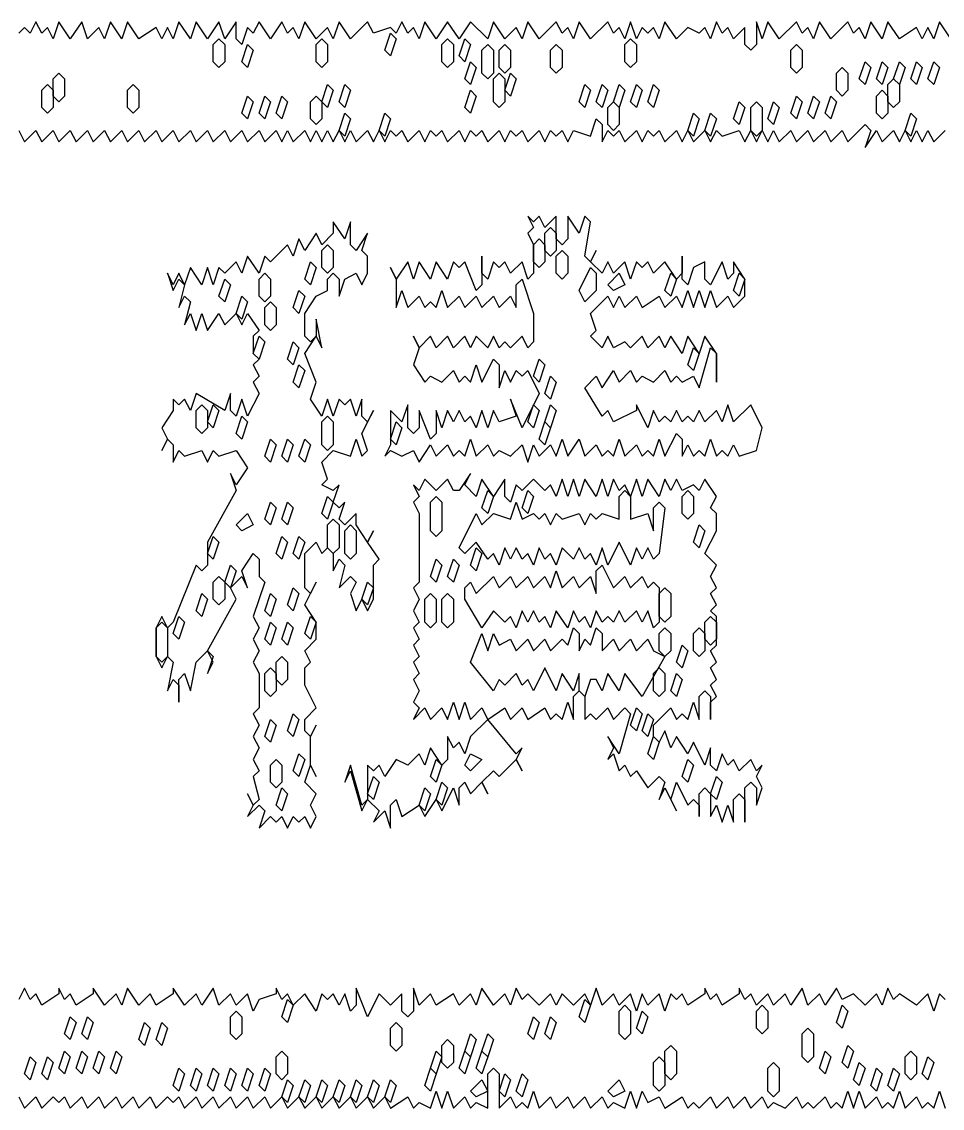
# Model space of a CAD drawing. Header units: millimetres. Extents: x 0 to 421, y 0 to 297.
# Drawn here: x 387.25 to 397.48, y 95.82 to 107.89 of the extents above; entities that cross this region are included whole.
import ezdxf

# ---------------------------------------------------------------- set-up
doc = ezdxf.new("R2010")
doc.units = ezdxf.units.MM
doc.layers.add('PDF_TRACE', color=7, linetype='Continuous')

msp = doc.modelspace()

# ---------------------------------------------------------------- linework, layer by layer
at = {"layer": 'PDF_TRACE'}
for points in [[(397.573, 107.696), (397.446, 107.887), (397.383, 107.696), (397.319, 107.823), (397.256, 107.696), (397.192, 107.823), (397.002, 107.696), (396.875, 107.887), (396.811, 107.696), (396.684, 107.887), (396.621, 107.696), (396.557, 107.823), (396.494, 107.76), (396.43, 107.887), (396.24, 107.696), (396.113, 107.887), (396.049, 107.696), (395.986, 107.823), (395.922, 107.76), (395.859, 107.887), (395.668, 107.696), (395.541, 107.887), (395.478, 107.696), (395.414, 107.887), (395.414, 107.633), (395.351, 107.569), (395.287, 107.633), (395.287, 107.823), (395.16, 107.696), (395.097, 107.823), (395.033, 107.76), (394.97, 107.887), (394.906, 107.696), (394.843, 107.823), (394.779, 107.76), (394.652, 107.823), (394.525, 107.696), (394.398, 107.887), (394.335, 107.696), (394.271, 107.823), (394.208, 107.76), (394.144, 107.823), (394.081, 107.696), (394.017, 107.887), (393.954, 107.696), (393.89, 107.823), (393.827, 107.76), (393.763, 107.887), (393.573, 107.696), (393.446, 107.887), (393.382, 107.696), (393.319, 107.823), (393.255, 107.76), (393.192, 107.887), (393.001, 107.696), (392.874, 107.887), (392.811, 107.696), (392.747, 107.823), (392.62, 107.696), (392.493, 107.887), (392.43, 107.696), (392.239, 107.887), (392.112, 107.696), (391.985, 107.887), (391.858, 107.696), (391.731, 107.887), (391.668, 107.696), (391.604, 107.823), (391.541, 107.76), (391.477, 107.887), (391.414, 107.76), (391.35, 107.823), (391.16, 107.76), (391.096, 107.887), (390.906, 107.696), (390.779, 107.887), (390.715, 107.696), (390.652, 107.823), (390.525, 107.696), (390.398, 107.887), (390.334, 107.696), (390.271, 107.823), (390.207, 107.76), (390.144, 107.887), (390.017, 107.696), (389.89, 107.887), (389.826, 107.76), (389.763, 107.823), (389.699, 107.633), (389.636, 107.696), (389.636, 107.887), (389.509, 107.696), (389.445, 107.887), (389.318, 107.696), (389.191, 107.887), (389.128, 107.696), (389.001, 107.887), (388.937, 107.696), (388.874, 107.823), (388.81, 107.696), (388.747, 107.823), (388.556, 107.696), (388.429, 107.887), (388.366, 107.696), (388.239, 107.887), (388.175, 107.696), (388.112, 107.823), (387.985, 107.696), (387.921, 107.887), (387.794, 107.696), (387.667, 107.887), (387.604, 107.696), (387.54, 107.823), (387.477, 107.76), (387.413, 107.887), (387.35, 107.76), (387.286, 107.823), (387.223, 107.76)], [(387.223, 106.68), (387.286, 106.553), (387.413, 106.68), (387.477, 106.553), (387.604, 106.68), (387.667, 106.553), (387.794, 106.68), (387.858, 106.553), (387.985, 106.68), (388.048, 106.553), (388.175, 106.68), (388.239, 106.553), (388.366, 106.68), (388.429, 106.553), (388.556, 106.68), (388.62, 106.553), (388.747, 106.68), (388.81, 106.553), (388.937, 106.68), (389.001, 106.553), (389.128, 106.68), (389.191, 106.553), (389.318, 106.68), (389.382, 106.553), (389.509, 106.68), (389.572, 106.553), (389.699, 106.68), (389.763, 106.553), (389.89, 106.68), (389.953, 106.553), (390.08, 106.68), (390.144, 106.553), (390.207, 106.68), (390.271, 106.553), (390.398, 106.68), (390.461, 106.553), (390.525, 106.68), (390.588, 106.553), (390.652, 106.68), (390.715, 106.553), (390.779, 106.68), (390.842, 106.553), (390.906, 106.68), (390.969, 106.553), (391.096, 106.68), (391.16, 106.553), (391.223, 106.68), (391.287, 106.553), (391.35, 106.68), (391.414, 106.617), (391.477, 106.68), (391.541, 106.553), (391.668, 106.68), (391.731, 106.553), (391.795, 106.68), (391.858, 106.617), (391.922, 106.68), (391.985, 106.553), (392.112, 106.68), (392.176, 106.553), (392.239, 106.68), (392.303, 106.617), (392.366, 106.68), (392.43, 106.553), (392.557, 106.68), (392.62, 106.553), (392.684, 106.68), (392.747, 106.617), (392.811, 106.68), (392.874, 106.553), (393.001, 106.68), (393.065, 106.553), (393.128, 106.68), (393.192, 106.617), (393.255, 106.68), (393.319, 106.553), (393.382, 106.68), (393.573, 106.617), (393.636, 106.807), (393.7, 106.744), (393.7, 106.553), (393.763, 106.68), (393.827, 106.617), (393.89, 106.68), (393.954, 106.553), (394.081, 106.68), (394.144, 106.553), (394.208, 106.68), (394.271, 106.617), (394.335, 106.68), (394.398, 106.553), (394.525, 106.68), (394.589, 106.553), (394.652, 106.68), (394.716, 106.553), (394.843, 106.68), (394.906, 106.553), (394.97, 106.68), (395.033, 106.617), (395.224, 106.68), (395.287, 106.553), (395.351, 106.68), (395.414, 106.553), (395.478, 106.68), (395.541, 106.553), (395.605, 106.68), (395.668, 106.553), (395.795, 106.68), (395.859, 106.553), (395.986, 106.68), (396.049, 106.553), (396.176, 106.68), (396.24, 106.553), (396.367, 106.68), (396.43, 106.553), (396.621, 106.744), (396.684, 106.68), (396.621, 106.49), (396.748, 106.68), (396.811, 106.553), (396.938, 106.68), (397.002, 106.553), (397.065, 106.68), (397.129, 106.553), (397.192, 106.68), (397.256, 106.553), (397.319, 106.68), (397.383, 106.553), (397.51, 106.68)], [(397.51, 97.028), (397.446, 97.092), (397.383, 96.901), (397.319, 97.092), (397.192, 96.965), (397.002, 97.092), (396.938, 97.028), (396.875, 97.155), (396.811, 96.965), (396.748, 97.092), (396.621, 96.965), (396.494, 97.092), (396.367, 97.028), (396.303, 97.155), (396.176, 96.965), (396.113, 97.092), (395.986, 96.965), (395.922, 97.155), (395.795, 96.965), (395.732, 97.092), (395.605, 96.965), (395.541, 97.092), (395.414, 96.965), (395.351, 97.092), (395.287, 97.028), (395.224, 97.155), (395.224, 97.092), (395.033, 96.965), (394.97, 97.092), (394.906, 97.028), (394.843, 97.155), (394.843, 97.092), (394.652, 96.965), (394.589, 97.092), (394.525, 97.028), (394.462, 97.092), (394.398, 96.901), (394.335, 97.092), (394.208, 96.965), (394.144, 97.092), (394.081, 96.901), (394.017, 97.092), (393.89, 96.965), (393.827, 97.092), (393.7, 96.965), (393.636, 97.155), (393.573, 96.965), (393.509, 97.092), (393.382, 96.965), (393.255, 97.092), (393.192, 96.965), (393.128, 97.092), (393.001, 96.965), (392.874, 97.092), (392.811, 97.028), (392.747, 97.155), (392.684, 96.965), (392.62, 97.092), (392.493, 96.965), (392.366, 97.155), (392.303, 96.965), (392.239, 97.092), (392.112, 96.965), (392.049, 97.092), (391.858, 96.965), (391.795, 97.092), (391.668, 96.965), (391.604, 97.155), (391.604, 96.901), (391.541, 96.838), (391.477, 96.901), (391.477, 97.092), (391.35, 96.965), (391.223, 97.092), (391.096, 96.838), (390.969, 97.155), (390.969, 96.965), (390.906, 96.901), (390.842, 97.092), (390.779, 96.965), (390.715, 97.092), (390.652, 97.028), (390.588, 97.092), (390.525, 96.901), (390.398, 97.092), (390.271, 96.965), (390.207, 97.092), (390.144, 97.028), (390.08, 97.155), (390.08, 97.092), (389.89, 97.028), (389.826, 96.901), (389.763, 97.092), (389.636, 96.965), (389.572, 97.092), (389.445, 96.965), (389.382, 97.155), (389.255, 96.965), (389.191, 97.092), (389.064, 96.965), (388.937, 97.155), (388.937, 97.092), (388.747, 96.965), (388.683, 97.092), (388.556, 96.965), (388.429, 97.155), (388.366, 96.965), (388.302, 97.092), (388.175, 96.965), (388.048, 97.155), (388.048, 97.092), (387.858, 96.965), (387.794, 97.092), (387.731, 97.028), (387.667, 97.155), (387.667, 97.092), (387.477, 96.965), (387.413, 97.092), (387.35, 97.028), (387.286, 97.155), (387.223, 97.028)], [(387.223, 95.949), (387.286, 95.822), (387.413, 95.949), (387.477, 95.822), (387.604, 95.949), (387.667, 95.885), (387.731, 95.949), (387.794, 95.822), (387.921, 95.949), (387.985, 95.822), (388.112, 95.949), (388.175, 95.822), (388.302, 95.949), (388.366, 95.822), (388.493, 95.949), (388.556, 95.822), (388.683, 95.949), (388.747, 95.822), (388.874, 95.949), (388.937, 95.885), (389.001, 95.949), (389.064, 95.822), (389.191, 95.949), (389.255, 95.822), (389.382, 95.949), (389.445, 95.822), (389.572, 95.949), (389.636, 95.822), (389.763, 95.949), (389.826, 95.822), (389.953, 95.949), (390.017, 95.822), (390.144, 95.949), (390.207, 95.822), (390.334, 95.949), (390.398, 95.822), (390.525, 95.949), (390.588, 95.822), (390.715, 95.949), (390.779, 95.822), (390.906, 95.949), (390.969, 95.822), (391.096, 95.949), (391.16, 95.822), (391.287, 95.949), (391.35, 95.822), (391.541, 95.949), (391.604, 95.822), (391.668, 95.885), (391.795, 95.822), (391.858, 96.012), (391.922, 95.822), (391.985, 96.012), (392.049, 95.822), (392.176, 95.949), (392.239, 95.822), (392.303, 95.885), (392.43, 95.822), (392.43, 96.203), (392.493, 96.266), (392.557, 96.203), (392.557, 95.822), (392.684, 95.949), (392.747, 95.822), (392.811, 95.885), (392.874, 95.822), (392.938, 96.012), (393.001, 95.822), (393.128, 95.949), (393.192, 95.822), (393.319, 95.949), (393.382, 95.822), (393.509, 95.949), (393.573, 95.822), (393.7, 95.949), (393.763, 95.822), (393.827, 95.885), (393.954, 95.822), (394.017, 96.012), (394.081, 95.822), (394.144, 96.012), (394.208, 95.885), (394.335, 95.949), (394.398, 95.822), (394.589, 95.949), (394.652, 95.822), (394.716, 95.885), (394.779, 95.822), (394.906, 95.949), (394.97, 95.822), (395.097, 95.949), (395.16, 95.822), (395.287, 95.949), (395.351, 95.822), (395.478, 95.949), (395.541, 95.822), (395.605, 95.885), (395.732, 95.822), (395.859, 95.949), (395.922, 95.822), (395.986, 95.885), (396.049, 95.822), (396.176, 95.949), (396.24, 95.822), (396.303, 95.885), (396.367, 95.822), (396.43, 96.012), (396.494, 95.822), (396.557, 96.012), (396.621, 95.822), (396.748, 95.949), (396.811, 95.822), (396.875, 95.885), (396.938, 95.822), (397.002, 96.012), (397.065, 95.822), (397.192, 95.949), (397.256, 95.822), (397.319, 95.885), (397.383, 95.822), (397.446, 96.012), (397.51, 95.822)]]:
    msp.add_lwpolyline(points, dxfattribs=at)
for points in [[(391.35, 107.76), (391.414, 107.696), (391.35, 107.506), (391.287, 107.569)], [(389.445, 107.696), (389.509, 107.633), (389.509, 107.442), (389.445, 107.379), (389.382, 107.442), (389.382, 107.633)], [(389.763, 107.633), (389.826, 107.569), (389.763, 107.379), (389.699, 107.442)], [(390.588, 107.696), (390.652, 107.633), (390.652, 107.442), (390.588, 107.379), (390.525, 107.442), (390.525, 107.633)], [(391.985, 107.696), (392.049, 107.633), (392.049, 107.442), (391.985, 107.379), (391.922, 107.442), (391.922, 107.633)], [(392.176, 107.696), (392.239, 107.633), (392.176, 107.442), (392.112, 107.506)], [(392.43, 107.633), (392.493, 107.569), (392.493, 107.315), (392.43, 107.252), (392.366, 107.315), (392.366, 107.569)], [(392.62, 107.633), (392.684, 107.569), (392.684, 107.379), (392.62, 107.315), (392.557, 107.379), (392.557, 107.569)], [(393.192, 107.633), (393.255, 107.569), (393.255, 107.379), (393.192, 107.315), (393.128, 107.379), (393.128, 107.569)], [(394.017, 107.696), (394.081, 107.633), (394.081, 107.442), (394.017, 107.379), (393.954, 107.442), (393.954, 107.633)], [(395.859, 107.633), (395.922, 107.569), (395.922, 107.379), (395.859, 107.315), (395.795, 107.379), (395.795, 107.569)], [(392.239, 107.442), (392.303, 107.379), (392.239, 107.188), (392.176, 107.252)], [(396.621, 107.442), (396.684, 107.379), (396.621, 107.188), (396.557, 107.252)], [(396.811, 107.442), (396.875, 107.379), (396.811, 107.188), (396.748, 107.252)], [(397.002, 107.442), (397.065, 107.379), (397.002, 107.188), (396.938, 107.252)], [(397.192, 107.442), (397.256, 107.379), (397.192, 107.188), (397.129, 107.252)], [(397.383, 107.442), (397.446, 107.379), (397.383, 107.188), (397.319, 107.252)], [(387.667, 107.315), (387.731, 107.252), (387.731, 107.061), (387.667, 106.998), (387.604, 107.061), (387.604, 107.252)], [(392.557, 107.315), (392.62, 107.252), (392.62, 106.998), (392.557, 106.934), (392.493, 106.998), (392.493, 107.252)], [(392.684, 107.315), (392.747, 107.252), (392.684, 107.061), (392.62, 107.125)], [(396.367, 107.379), (396.43, 107.315), (396.43, 107.125), (396.367, 107.061), (396.303, 107.125), (396.303, 107.315)], [(387.54, 107.188), (387.604, 107.125), (387.604, 106.934), (387.54, 106.871), (387.477, 106.934), (387.477, 107.125)], [(388.493, 107.188), (388.556, 107.125), (388.556, 106.934), (388.493, 106.871), (388.429, 106.934), (388.429, 107.125)], [(390.652, 107.188), (390.715, 107.125), (390.652, 106.934), (390.588, 106.998)], [(390.842, 107.188), (390.906, 107.125), (390.842, 106.934), (390.779, 106.998)], [(393.509, 107.188), (393.573, 107.125), (393.509, 106.934), (393.446, 106.998)], [(393.7, 107.188), (393.763, 107.125), (393.7, 106.934), (393.636, 106.998)], [(393.89, 107.188), (393.954, 107.125), (393.89, 106.934), (393.827, 106.998)], [(394.081, 107.188), (394.144, 107.125), (394.081, 106.934), (394.017, 106.998)], [(394.271, 107.188), (394.335, 107.125), (394.271, 106.934), (394.208, 106.998)], [(396.938, 107.252), (397.002, 107.188), (397.002, 106.998), (396.938, 106.934), (396.875, 106.998), (396.875, 107.188)], [(389.763, 107.061), (389.826, 106.998), (389.763, 106.807), (389.699, 106.871)], [(389.953, 107.061), (390.017, 106.998), (389.953, 106.807), (389.89, 106.871)], [(390.144, 107.061), (390.207, 106.998), (390.144, 106.807), (390.08, 106.871)], [(390.525, 107.061), (390.588, 106.998), (390.588, 106.807), (390.525, 106.744), (390.461, 106.807), (390.461, 106.998)], [(392.239, 107.125), (392.303, 107.061), (392.239, 106.871), (392.176, 106.934)], [(395.859, 107.061), (395.922, 106.998), (395.859, 106.807), (395.795, 106.871)], [(396.049, 107.061), (396.113, 106.998), (396.049, 106.807), (395.986, 106.871)], [(396.24, 107.061), (396.303, 106.998), (396.24, 106.807), (396.176, 106.871)], [(396.811, 107.125), (396.875, 107.061), (396.875, 106.871), (396.811, 106.807), (396.748, 106.871), (396.748, 107.061)], [(393.827, 106.998), (393.89, 106.934), (393.89, 106.744), (393.827, 106.68), (393.763, 106.744), (393.763, 106.934)], [(395.224, 106.998), (395.287, 106.934), (395.224, 106.744), (395.16, 106.807)], [(395.414, 106.998), (395.478, 106.934), (395.478, 106.68), (395.414, 106.617), (395.351, 106.68), (395.351, 106.934)], [(395.605, 106.998), (395.668, 106.934), (395.605, 106.744), (395.541, 106.807)], [(390.842, 106.871), (390.906, 106.807), (390.842, 106.617), (390.779, 106.68)], [(391.287, 106.871), (391.35, 106.807), (391.287, 106.617), (391.223, 106.68)], [(394.716, 106.871), (394.779, 106.807), (394.716, 106.617), (394.652, 106.68)], [(394.906, 106.871), (394.97, 106.807), (394.906, 106.617), (394.843, 106.68)], [(397.129, 106.871), (397.192, 106.807), (397.129, 106.617), (397.065, 106.68)], [(391.35, 105.156), (391.414, 105.029), (391.414, 104.712), (391.477, 104.902), (391.541, 104.712), (391.668, 104.839), (391.731, 104.712), (391.795, 104.775), (391.858, 104.712), (391.922, 104.902), (391.985, 104.712), (392.112, 104.839), (392.176, 104.712), (392.303, 104.839), (392.366, 104.712), (392.493, 104.839), (392.557, 104.712), (392.684, 104.839), (392.747, 104.712), (392.747, 104.966), (392.811, 105.029), (392.938, 104.648), (392.938, 104.331), (392.874, 104.267), (392.811, 104.394), (392.684, 104.267), (392.62, 104.331), (392.557, 104.267), (392.493, 104.394), (392.43, 104.267), (392.303, 104.394), (392.239, 104.267), (392.176, 104.394), (392.049, 104.267), (391.985, 104.394), (391.858, 104.267), (391.795, 104.394), (391.668, 104.267), (391.604, 104.394), (391.668, 104.267), (391.604, 104.077), (391.731, 103.886), (391.795, 103.95), (391.922, 103.886), (392.049, 104.013), (392.112, 103.886), (392.176, 103.95), (392.239, 103.886), (392.303, 104.077), (392.366, 103.886), (392.493, 104.14), (392.557, 104.077), (392.557, 103.823), (392.62, 104.013), (392.684, 103.886), (392.747, 104.013), (392.811, 103.95), (392.874, 104.013), (393.001, 103.759), (392.811, 103.378), (392.684, 103.696), (392.747, 103.505), (392.557, 103.442), (392.493, 103.569), (392.43, 103.378), (392.366, 103.569), (392.303, 103.378), (392.239, 103.505), (392.176, 103.442), (392.112, 103.569), (392.049, 103.442), (391.985, 103.569), (391.922, 103.378), (391.858, 103.569), (391.858, 103.315), (391.795, 103.251), (391.668, 103.569), (391.668, 103.378), (391.604, 103.315), (391.541, 103.378), (391.541, 103.632), (391.477, 103.442), (391.35, 103.569), (391.35, 103.188), (391.287, 103.061), (391.35, 103.124), (391.477, 103.061), (391.604, 103.124), (391.668, 102.997), (391.795, 103.188), (391.858, 103.061), (391.985, 103.188), (392.049, 103.061), (392.112, 103.124), (392.176, 103.061), (392.239, 103.251), (392.303, 103.061), (392.43, 103.188), (392.493, 103.061), (392.557, 103.124), (392.684, 103.061), (392.811, 103.188), (392.874, 102.997), (392.938, 103.188), (393.001, 103.061), (393.128, 103.188), (393.192, 103.061), (393.255, 103.251), (393.319, 103.061), (393.446, 103.251), (393.509, 103.061), (393.636, 103.188), (393.7, 103.061), (393.763, 103.124), (393.827, 103.061), (393.89, 103.251), (393.954, 103.061), (394.081, 103.188), (394.144, 103.061), (394.208, 103.124), (394.271, 103.061), (394.335, 103.251), (394.398, 103.061), (394.525, 103.315), (394.589, 103.251), (394.589, 103.061), (394.652, 103.188), (394.716, 103.061), (394.779, 103.124), (394.843, 103.061), (394.906, 103.251), (394.97, 103.061), (395.033, 103.124), (395.097, 103.061), (395.16, 103.188), (395.224, 103.061), (395.414, 103.124), (395.478, 103.378), (395.351, 103.632), (395.16, 103.442), (395.097, 103.632), (395.033, 103.442), (394.97, 103.569), (394.843, 103.442), (394.779, 103.569), (394.716, 103.442), (394.652, 103.505), (394.589, 103.442), (394.525, 103.569), (394.462, 103.442), (394.398, 103.505), (394.335, 103.442), (394.271, 103.569), (394.208, 103.378), (394.081, 103.632), (394.081, 103.569), (393.827, 103.442), (393.763, 103.569), (393.7, 103.505), (393.509, 103.823), (393.636, 103.95), (393.7, 103.823), (393.827, 104.013), (393.89, 103.886), (394.017, 104.013), (394.081, 103.886), (394.144, 103.95), (394.271, 103.886), (394.398, 104.013), (394.462, 103.886), (394.525, 103.95), (394.589, 103.886), (394.716, 103.95), (394.779, 103.823), (394.906, 104.267), (394.97, 104.204), (394.97, 103.886), (394.97, 104.204), (394.843, 104.394), (394.779, 104.204), (394.652, 104.394), (394.589, 104.204), (394.462, 104.394), (394.398, 104.267), (394.335, 104.394), (394.208, 104.267), (394.144, 104.394), (394.017, 104.267), (393.954, 104.331), (393.827, 104.267), (393.763, 104.394), (393.7, 104.267), (393.573, 104.394), (393.636, 104.458), (393.573, 104.648), (393.763, 104.839), (393.827, 104.712), (393.89, 104.839), (393.954, 104.712), (394.081, 104.839), (394.144, 104.712), (394.335, 104.839), (394.398, 104.712), (394.525, 104.839), (394.589, 104.712), (394.652, 104.902), (394.716, 104.712), (394.779, 104.902), (394.843, 104.712), (394.906, 104.902), (394.97, 104.712), (395.097, 104.839), (395.16, 104.712), (395.287, 104.839), (395.287, 105.029), (395.16, 105.22), (395.16, 105.093), (395.097, 105.029), (395.033, 105.22), (394.906, 104.966), (394.843, 105.029), (394.843, 105.22), (394.716, 105.156), (394.652, 104.966), (394.589, 105.029), (394.589, 105.283), (394.589, 105.093), (394.525, 105.029), (394.398, 105.22), (394.271, 105.093), (394.208, 105.22), (394.144, 105.156), (394.081, 105.22), (394.017, 105.029), (393.954, 105.22), (393.827, 105.093), (393.763, 105.22), (393.7, 105.093), (393.573, 105.22), (393.636, 105.347), (393.573, 105.22), (393.509, 105.283), (393.573, 105.664), (393.509, 105.728), (393.446, 105.537), (393.319, 105.728), (393.319, 105.474), (393.255, 105.41), (393.192, 105.474), (393.192, 105.728), (393.065, 105.601), (393.001, 105.728), (392.938, 105.664), (392.874, 105.728), (392.938, 105.601), (392.874, 105.537), (392.938, 105.41), (392.938, 105.093), (392.874, 105.029), (392.811, 105.22), (392.684, 105.093), (392.62, 105.22), (392.557, 105.156), (392.493, 105.22), (392.43, 105.029), (392.366, 105.093), (392.366, 105.283), (392.366, 104.966), (392.303, 104.902), (392.176, 105.22), (392.112, 105.156), (392.049, 105.22), (391.985, 105.029), (391.858, 105.22), (391.795, 105.029), (391.668, 105.22), (391.604, 105.029), (391.541, 105.22), (391.414, 105.029)], [(390.906, 105.664), (390.842, 105.474), (390.715, 105.664), (390.715, 105.537), (390.588, 105.41), (390.525, 105.537), (390.398, 105.347), (390.334, 105.474), (390.271, 105.283), (390.207, 105.41), (390.017, 105.22), (389.953, 105.283), (389.89, 105.093), (389.763, 105.283), (389.699, 105.093), (389.636, 105.22), (389.509, 105.093), (389.445, 105.156), (389.382, 104.966), (389.318, 105.156), (389.255, 104.966), (389.128, 105.156), (389.064, 104.966), (389.001, 105.093), (388.937, 104.966), (388.874, 105.093), (388.937, 104.902), (389.001, 105.029), (389.064, 104.966), (389.001, 104.712), (389.064, 104.839), (389.128, 104.775), (389.064, 104.521), (389.128, 104.648), (389.191, 104.458), (389.255, 104.648), (389.318, 104.458), (389.445, 104.648), (389.509, 104.521), (389.636, 104.648), (389.699, 104.521), (389.763, 104.648), (389.89, 104.458), (389.826, 104.394), (389.826, 104.204), (389.89, 104.14), (389.826, 104.077), (389.89, 103.95), (389.826, 103.886), (389.89, 103.759), (389.763, 103.505), (389.699, 103.696), (389.636, 103.505), (389.572, 103.569), (389.572, 103.759), (389.509, 103.569), (389.191, 103.759), (389.128, 103.569), (389.064, 103.696), (389.001, 103.632), (388.937, 103.696), (388.937, 103.569), (388.81, 103.378), (388.874, 103.251), (388.81, 103.124), (388.874, 103.251), (388.937, 103.188), (388.937, 102.997), (389.001, 103.124), (389.064, 103.061), (389.255, 103.124), (389.318, 102.997), (389.382, 103.124), (389.445, 103.061), (389.636, 103.124), (389.763, 102.934), (389.636, 102.743), (389.572, 102.87), (389.636, 102.68), (389.318, 102.108), (389.318, 101.854), (389.255, 101.791), (389.191, 101.854), (388.937, 101.219), (388.874, 101.156), (388.81, 101.283), (388.747, 101.156), (388.747, 100.838), (388.81, 100.711), (388.874, 100.838), (388.937, 100.775), (388.874, 100.457), (388.937, 100.584), (389.001, 100.521), (389.001, 100.33), (389.001, 100.584), (389.064, 100.648), (389.128, 100.457), (389.191, 100.775), (389.318, 100.902), (389.382, 100.838), (389.318, 100.648), (389.382, 100.775), (389.318, 100.902), (389.636, 101.473), (389.572, 101.6), (389.699, 101.727), (389.763, 101.6), (389.699, 101.791), (389.826, 101.981), (389.89, 101.918), (389.89, 101.727), (389.953, 101.664), (389.826, 101.283), (389.89, 101.156), (389.826, 101.029), (389.89, 100.902), (389.826, 100.775), (389.89, 100.648), (389.89, 100.267), (389.826, 100.203), (389.89, 100.076), (389.826, 99.949), (389.89, 99.822), (389.826, 99.695), (389.89, 99.568), (389.826, 99.505), (389.89, 99.251), (389.826, 99.187), (389.763, 99.314), (389.826, 99.187), (389.763, 99.06), (389.89, 99.187), (389.953, 99.124), (389.89, 98.933), (390.017, 99.06), (390.08, 98.997), (390.144, 99.06), (390.207, 98.933), (390.271, 99.06), (390.334, 98.997), (390.398, 99.06), (390.461, 98.933), (390.525, 99.06), (390.461, 99.187), (390.525, 99.314), (390.398, 99.441), (390.461, 99.632), (390.525, 99.505), (390.461, 99.632), (390.461, 99.949), (390.525, 100.076), (390.461, 99.949), (390.398, 100.013), (390.398, 100.14), (390.525, 100.267), (390.398, 100.521), (390.398, 100.711), (390.461, 100.775), (390.398, 100.902), (390.525, 101.029), (390.525, 101.219), (390.398, 101.41), (390.525, 101.664), (390.461, 101.537), (390.398, 101.6), (390.398, 101.981), (390.525, 102.108), (390.588, 101.981), (390.652, 102.045), (390.715, 101.981), (390.715, 101.791), (390.779, 101.918), (390.842, 101.854), (390.779, 101.6), (390.906, 101.727), (390.969, 101.664), (390.906, 101.537), (390.969, 101.346), (391.033, 101.473), (391.096, 101.346), (391.16, 101.473), (391.16, 101.854), (391.223, 101.918), (391.096, 102.108), (391.16, 102.235), (391.096, 102.108), (390.969, 102.299), (390.969, 102.426), (390.842, 102.299), (390.779, 102.362), (390.842, 102.553), (390.779, 102.489), (390.715, 102.553), (390.779, 102.743), (390.715, 102.68), (390.588, 102.743), (390.652, 102.807), (390.588, 102.997), (390.715, 103.124), (390.906, 103.061), (390.969, 103.251), (391.033, 103.061), (391.096, 103.124), (391.033, 103.315), (391.16, 103.569), (391.096, 103.442), (391.033, 103.505), (391.033, 103.696), (390.969, 103.505), (390.906, 103.696), (390.842, 103.632), (390.779, 103.696), (390.715, 103.505), (390.652, 103.696), (390.588, 103.505), (390.461, 103.696), (390.525, 103.886), (390.398, 104.204), (390.525, 104.394), (390.588, 104.267), (390.525, 104.585), (390.525, 104.394), (390.461, 104.331), (390.398, 104.394), (390.398, 104.648), (390.525, 104.839), (390.652, 104.902), (390.652, 105.029), (390.715, 105.093), (390.779, 105.029), (390.779, 104.839), (390.842, 105.029), (390.969, 105.093), (391.033, 104.966), (391.096, 105.093), (391.096, 105.283), (391.033, 105.347), (391.096, 105.537), (390.969, 105.347), (390.906, 105.41)], [(393.128, 105.601), (393.192, 105.537), (393.192, 105.347), (393.128, 105.283), (393.065, 105.347), (393.065, 105.537)], [(393.001, 105.474), (393.065, 105.41), (393.065, 105.22), (393.001, 105.156), (392.938, 105.22), (392.938, 105.41)], [(390.652, 105.41), (390.715, 105.347), (390.715, 105.156), (390.652, 105.093), (390.588, 105.156), (390.588, 105.347)], [(393.255, 105.347), (393.319, 105.283), (393.319, 105.093), (393.255, 105.029), (393.192, 105.093), (393.192, 105.283)], [(390.461, 105.22), (390.525, 105.156), (390.461, 104.966), (390.398, 105.029)], [(389.953, 105.093), (390.017, 105.029), (390.017, 104.839), (389.953, 104.775), (389.89, 104.839), (389.89, 105.029)], [(393.573, 105.156), (393.636, 105.093), (393.636, 104.902), (393.509, 104.775), (393.446, 104.902)], [(393.89, 105.093), (393.954, 104.966), (393.827, 104.902), (393.763, 104.966)], [(394.462, 105.093), (394.525, 105.029), (394.462, 104.839), (394.398, 104.902)], [(395.224, 105.093), (395.287, 105.029), (395.224, 104.839), (395.16, 104.902)], [(389.509, 105.029), (389.572, 104.966), (389.509, 104.775), (389.445, 104.839)], [(390.334, 104.902), (390.398, 104.839), (390.334, 104.648), (390.271, 104.712)], [(389.699, 104.839), (389.763, 104.775), (389.699, 104.585), (389.636, 104.648)], [(390.017, 104.775), (390.08, 104.712), (390.08, 104.521), (390.017, 104.458), (389.953, 104.521), (389.953, 104.712)], [(389.89, 104.394), (389.953, 104.331), (389.89, 104.14), (389.826, 104.204)], [(390.271, 104.331), (390.334, 104.267), (390.271, 104.077), (390.207, 104.14)], [(394.716, 104.267), (394.779, 104.204), (394.716, 104.013), (394.652, 104.077)], [(393.001, 104.14), (393.065, 104.077), (393.001, 103.886), (392.938, 103.95)], [(390.334, 104.077), (390.398, 104.013), (390.334, 103.823), (390.271, 103.886)], [(393.128, 103.95), (393.192, 103.886), (393.128, 103.696), (393.065, 103.759)], [(389.255, 103.632), (389.318, 103.569), (389.318, 103.378), (389.255, 103.315), (389.191, 103.378), (389.191, 103.569)], [(389.382, 103.632), (389.445, 103.569), (389.382, 103.378), (389.318, 103.442)], [(392.938, 103.632), (393.001, 103.569), (392.938, 103.378), (392.874, 103.442)], [(393.128, 103.632), (393.192, 103.569), (393.128, 103.378), (393.065, 103.442)], [(389.699, 103.505), (389.763, 103.442), (389.699, 103.251), (389.636, 103.315)], [(390.652, 103.505), (390.715, 103.442), (390.715, 103.188), (390.652, 103.124), (390.588, 103.188), (390.588, 103.442)], [(391.414, 103.442), (391.477, 103.378), (391.414, 103.188), (391.35, 103.251)], [(393.065, 103.442), (393.128, 103.378), (393.065, 103.188), (393.001, 103.251)], [(390.017, 103.251), (390.08, 103.188), (390.017, 102.997), (389.953, 103.061)], [(390.207, 103.251), (390.271, 103.188), (390.207, 102.997), (390.144, 103.061)], [(390.398, 103.251), (390.461, 103.188), (390.398, 102.997), (390.334, 103.061)], [(391.604, 102.743), (391.668, 102.616), (391.604, 102.553), (391.668, 102.426), (391.668, 101.664), (391.604, 101.6), (391.668, 101.473), (391.604, 101.346), (391.668, 101.219), (391.604, 101.156), (391.668, 101.029), (391.604, 100.965), (391.668, 100.838), (391.604, 100.775), (391.668, 100.648), (391.604, 100.584), (391.668, 100.457), (391.604, 100.33), (391.668, 100.267), (391.604, 100.14), (391.731, 100.267), (391.795, 100.14), (391.922, 100.267), (391.985, 100.14), (392.049, 100.33), (392.112, 100.14), (392.176, 100.33), (392.239, 100.14), (392.366, 100.267), (392.43, 100.14), (392.239, 99.949), (392.176, 99.759), (392.112, 99.886), (392.049, 99.822), (391.985, 99.949), (391.985, 99.695), (391.922, 99.632), (391.795, 99.822), (391.731, 99.632), (391.668, 99.759), (391.541, 99.632), (391.414, 99.695), (391.287, 99.505), (391.223, 99.632), (391.16, 99.568), (391.096, 99.632), (391.096, 99.251), (391.033, 99.187), (390.906, 99.632), (390.842, 99.441), (390.906, 99.568), (391.033, 99.124), (391.096, 99.251), (391.223, 99.124), (391.16, 98.997), (391.287, 99.124), (391.35, 98.933), (391.35, 99.187), (391.414, 99.251), (391.477, 99.06), (391.668, 99.187), (391.731, 99.06), (391.858, 99.251), (391.922, 99.124), (392.049, 99.378), (392.112, 99.187), (392.112, 99.378), (392.176, 99.441), (392.239, 99.314), (392.366, 99.441), (392.43, 99.314), (392.366, 99.441), (392.493, 99.568), (392.557, 99.505), (392.747, 99.695), (392.811, 99.568), (392.747, 99.695), (392.811, 99.822), (392.747, 99.759), (392.43, 100.14), (392.62, 100.267), (392.684, 100.14), (392.811, 100.267), (392.874, 100.14), (393.065, 100.267), (393.128, 100.14), (393.192, 100.203), (393.255, 100.14), (393.319, 100.33), (393.382, 100.14), (393.382, 100.394), (393.446, 100.457), (393.509, 100.394), (393.509, 100.14), (393.573, 100.203), (393.636, 100.14), (393.763, 100.267), (393.827, 100.14), (393.954, 100.267), (394.017, 100.203), (393.89, 99.759), (393.763, 99.949), (393.827, 99.822), (393.763, 99.695), (393.827, 99.759), (393.89, 99.568), (393.954, 99.632), (394.017, 99.505), (394.081, 99.568), (394.208, 99.378), (394.335, 99.505), (394.398, 99.441), (394.335, 99.251), (394.398, 99.378), (394.525, 99.124), (394.462, 99.251), (394.525, 99.441), (394.652, 99.187), (394.716, 99.251), (394.779, 99.187), (394.779, 99.06), (394.779, 99.314), (394.843, 99.378), (394.906, 99.314), (394.906, 99.06), (394.97, 99.187), (395.033, 98.997), (395.097, 99.187), (395.16, 98.997), (395.16, 99.251), (395.224, 99.314), (395.287, 99.251), (395.287, 98.997), (395.287, 99.378), (395.351, 99.441), (395.414, 99.378), (395.414, 99.187), (395.478, 99.378), (395.414, 99.505), (395.478, 99.632), (395.414, 99.568), (395.351, 99.695), (395.224, 99.568), (395.16, 99.695), (395.097, 99.632), (395.033, 99.759), (394.97, 99.568), (394.906, 99.632), (394.906, 99.822), (394.843, 99.632), (394.716, 99.886), (394.652, 99.759), (394.525, 99.949), (394.462, 99.822), (394.398, 100.013), (394.335, 99.886), (394.271, 99.949), (394.271, 100.076), (394.462, 100.267), (394.525, 100.14), (394.589, 100.203), (394.652, 100.14), (394.716, 100.33), (394.779, 100.14), (394.779, 100.394), (394.843, 100.457), (394.906, 100.394), (394.906, 100.14), (394.906, 100.33), (394.97, 100.394), (394.906, 100.521), (394.97, 100.584), (394.906, 100.711), (394.97, 100.775), (394.906, 100.902), (394.97, 100.965), (394.97, 101.283), (394.906, 101.346), (394.97, 101.41), (394.906, 101.537), (394.97, 101.6), (394.906, 101.727), (394.97, 101.854), (394.843, 101.981), (394.97, 102.235), (394.97, 102.426), (394.906, 102.489), (394.97, 102.616), (394.843, 102.807), (394.779, 102.68), (394.716, 102.743), (394.589, 102.68), (394.525, 102.807), (394.462, 102.68), (394.398, 102.807), (394.335, 102.616), (394.208, 102.807), (394.144, 102.616), (394.081, 102.807), (394.017, 102.616), (393.954, 102.743), (393.89, 102.68), (393.827, 102.807), (393.763, 102.616), (393.7, 102.807), (393.636, 102.616), (393.509, 102.807), (393.446, 102.616), (393.382, 102.807), (393.319, 102.616), (393.255, 102.807), (393.192, 102.616), (393.128, 102.743), (393.065, 102.68), (392.938, 102.807), (392.811, 102.68), (392.747, 102.743), (392.684, 102.553), (392.62, 102.616), (392.62, 102.807), (392.493, 102.616), (392.366, 102.807), (392.303, 102.616), (392.176, 102.743), (392.239, 102.87), (392.112, 102.68), (392.049, 102.68), (391.985, 102.807), (391.858, 102.68), (391.731, 102.807), (391.668, 102.68)], [(394.398, 102.489), (394.335, 101.981), (394.271, 101.918), (394.208, 102.045), (394.144, 101.918), (394.081, 102.045), (394.017, 101.854), (393.89, 102.108), (393.763, 101.854), (393.7, 102.045), (393.636, 101.854), (393.573, 101.981), (393.509, 101.918), (393.446, 102.045), (393.382, 101.918), (393.255, 102.045), (393.192, 101.854), (393.128, 101.981), (393.065, 101.918), (393.001, 102.045), (392.938, 101.854), (392.874, 101.981), (392.811, 101.918), (392.747, 102.045), (392.684, 101.918), (392.62, 102.045), (392.557, 101.854), (392.493, 101.981), (392.43, 101.918), (392.303, 102.108), (392.176, 101.981), (392.112, 102.045), (392.303, 102.426), (392.366, 102.299), (392.493, 102.426), (392.684, 102.362), (392.747, 102.553), (392.811, 102.362), (392.938, 102.426), (393.001, 102.362), (393.065, 102.426), (393.128, 102.299), (393.192, 102.426), (393.255, 102.362), (393.446, 102.426), (393.509, 102.299), (393.573, 102.426), (393.636, 102.362), (393.7, 102.426), (393.89, 102.362), (393.89, 102.616), (393.954, 102.68), (394.017, 102.616), (394.017, 102.362), (394.208, 102.426), (394.271, 102.235), (394.271, 102.489), (394.335, 102.553)], [(392.43, 102.68), (392.493, 102.616), (392.43, 102.426), (392.366, 102.489)], [(392.874, 102.68), (392.938, 102.616), (392.874, 102.426), (392.811, 102.489)], [(394.652, 102.68), (394.716, 102.616), (394.716, 102.426), (394.652, 102.362), (394.589, 102.426), (394.589, 102.616)], [(390.652, 102.616), (390.715, 102.553), (390.652, 102.362), (390.588, 102.426)], [(391.858, 102.616), (391.922, 102.553), (391.922, 102.235), (391.858, 102.172), (391.795, 102.235), (391.795, 102.553)], [(390.017, 102.553), (390.08, 102.489), (390.017, 102.299), (389.953, 102.362)], [(390.207, 102.553), (390.271, 102.489), (390.207, 102.299), (390.144, 102.362)], [(389.763, 102.426), (389.826, 102.299), (389.699, 102.235), (389.636, 102.299)], [(390.715, 102.362), (390.779, 102.299), (390.779, 102.045), (390.715, 101.981), (390.652, 102.045), (390.652, 102.299)], [(390.906, 102.299), (390.969, 102.235), (390.969, 101.981), (390.906, 101.918), (390.842, 101.981), (390.842, 102.235)], [(394.779, 102.299), (394.843, 102.235), (394.779, 102.045), (394.716, 102.108)], [(389.382, 102.172), (389.445, 102.108), (389.382, 101.918), (389.318, 101.981)], [(390.144, 102.172), (390.207, 102.108), (390.144, 101.918), (390.08, 101.981)], [(390.334, 102.172), (390.398, 102.108), (390.334, 101.918), (390.271, 101.981)], [(392.303, 102.045), (392.366, 101.981), (392.303, 101.791), (392.239, 101.854)], [(389.572, 101.854), (389.636, 101.791), (389.572, 101.6), (389.509, 101.664)], [(391.858, 101.918), (391.922, 101.854), (391.858, 101.664), (391.795, 101.727)], [(392.049, 101.918), (392.112, 101.854), (392.049, 101.664), (391.985, 101.727)], [(394.335, 101.219), (394.271, 101.156), (394.208, 101.346), (394.144, 101.219), (394.081, 101.346), (393.954, 101.219), (393.89, 101.346), (393.827, 101.219), (393.763, 101.283), (393.7, 101.219), (393.636, 101.346), (393.573, 101.156), (393.509, 101.283), (393.446, 101.219), (393.382, 101.346), (393.319, 101.156), (393.192, 101.346), (393.128, 101.156), (393.065, 101.283), (393.001, 101.219), (392.938, 101.346), (392.874, 101.219), (392.811, 101.346), (392.747, 101.156), (392.684, 101.283), (392.62, 101.219), (392.493, 101.346), (392.366, 101.156), (392.176, 101.473), (392.176, 101.6), (392.239, 101.664), (392.303, 101.537), (392.493, 101.727), (392.557, 101.6), (392.684, 101.727), (392.747, 101.6), (392.874, 101.727), (392.938, 101.6), (393.065, 101.727), (393.128, 101.6), (393.192, 101.791), (393.255, 101.6), (393.382, 101.727), (393.446, 101.6), (393.573, 101.727), (393.636, 101.537), (393.636, 101.791), (393.7, 101.854), (393.827, 101.6), (393.954, 101.727), (394.017, 101.6), (394.144, 101.727), (394.208, 101.6), (394.271, 101.664), (394.335, 101.6)], [(389.445, 101.727), (389.509, 101.664), (389.509, 101.473), (389.445, 101.41), (389.382, 101.473), (389.382, 101.664)], [(390.271, 101.6), (390.334, 101.537), (390.271, 101.346), (390.207, 101.41)], [(391.096, 101.664), (391.16, 101.6), (391.096, 101.41), (391.033, 101.473)], [(394.398, 101.6), (394.462, 101.537), (394.462, 101.283), (394.398, 101.219), (394.335, 101.283), (394.335, 101.537)], [(389.255, 101.537), (389.318, 101.473), (389.255, 101.283), (389.191, 101.346)], [(390.017, 101.537), (390.08, 101.473), (390.017, 101.283), (389.953, 101.346)], [(391.795, 101.537), (391.858, 101.473), (391.858, 101.219), (391.795, 101.156), (391.731, 101.219), (391.731, 101.473)], [(391.985, 101.537), (392.049, 101.473), (392.049, 101.219), (391.985, 101.156), (391.922, 101.219), (391.922, 101.473)], [(389.001, 101.283), (389.064, 101.219), (389.001, 101.029), (388.937, 101.092)], [(390.461, 101.283), (390.525, 101.219), (390.461, 101.029), (390.398, 101.092)], [(394.906, 101.283), (394.97, 101.219), (394.97, 101.029), (394.906, 100.965), (394.843, 101.029), (394.843, 101.219)], [(388.81, 101.219), (388.874, 101.156), (388.874, 100.838), (388.81, 100.775), (388.747, 100.838), (388.747, 101.156)], [(390.017, 101.219), (390.08, 101.156), (390.017, 100.965), (389.953, 101.029)], [(390.207, 101.219), (390.271, 101.156), (390.207, 100.965), (390.144, 101.029)], [(394.398, 100.838), (394.144, 100.394), (393.954, 100.648), (393.89, 100.457), (393.763, 100.648), (393.7, 100.457), (393.636, 100.584), (393.573, 100.584), (393.509, 100.394), (393.446, 100.457), (393.446, 100.648), (393.382, 100.457), (393.255, 100.648), (393.192, 100.457), (393.065, 100.711), (392.938, 100.457), (392.874, 100.584), (392.811, 100.521), (392.747, 100.648), (392.62, 100.521), (392.557, 100.584), (392.493, 100.457), (392.239, 100.775), (392.366, 101.092), (392.43, 100.902), (392.493, 101.092), (392.557, 100.965), (392.684, 101.029), (392.747, 100.902), (392.874, 101.029), (392.938, 100.902), (393.065, 101.029), (393.128, 100.902), (393.255, 101.029), (393.319, 100.965), (393.382, 101.156), (393.446, 101.092), (393.446, 100.902), (393.509, 101.029), (393.573, 100.965), (393.636, 101.156), (393.7, 101.092), (393.7, 100.902), (393.827, 101.029), (393.89, 100.902), (394.017, 101.029), (394.081, 100.902), (394.208, 101.029), (394.271, 100.902)], [(394.398, 101.156), (394.462, 101.092), (394.462, 100.902), (394.398, 100.838), (394.335, 100.902), (394.335, 101.092)], [(394.779, 101.156), (394.843, 101.092), (394.843, 100.902), (394.779, 100.838), (394.716, 100.902), (394.716, 101.092)], [(394.589, 100.965), (394.652, 100.902), (394.589, 100.711), (394.525, 100.775)], [(390.144, 100.838), (390.207, 100.775), (390.207, 100.584), (390.144, 100.521), (390.08, 100.584), (390.08, 100.775)], [(390.017, 100.711), (390.08, 100.648), (390.08, 100.457), (390.017, 100.394), (389.953, 100.457), (389.953, 100.648)], [(394.335, 100.711), (394.398, 100.648), (394.398, 100.457), (394.335, 100.394), (394.271, 100.457), (394.271, 100.648)], [(394.525, 100.648), (394.589, 100.584), (394.525, 100.394), (394.462, 100.457)], [(394.081, 100.267), (394.144, 100.203), (394.081, 100.013), (394.017, 100.076)], [(390.271, 100.203), (390.334, 100.14), (390.271, 99.949), (390.207, 100.013)], [(394.208, 100.203), (394.271, 100.14), (394.208, 99.949), (394.144, 100.013)], [(390.017, 100.14), (390.08, 100.076), (390.017, 99.886), (389.953, 99.949)], [(394.271, 99.949), (394.335, 99.886), (394.271, 99.695), (394.208, 99.759)], [(390.08, 99.695), (390.144, 99.632), (390.144, 99.441), (390.08, 99.378), (390.017, 99.441), (390.017, 99.632)], [(390.334, 99.759), (390.398, 99.695), (390.334, 99.505), (390.271, 99.568)], [(391.858, 99.695), (391.922, 99.632), (391.858, 99.441), (391.795, 99.505)], [(392.176, 99.632), (392.239, 99.759), (392.366, 99.695), (392.239, 99.568)], [(394.652, 99.695), (394.716, 99.632), (394.652, 99.441), (394.589, 99.505)], [(391.16, 99.505), (391.223, 99.441), (391.16, 99.251), (391.096, 99.314)], [(391.922, 99.441), (391.985, 99.378), (391.922, 99.187), (391.858, 99.251)], [(394.97, 99.505), (395.033, 99.441), (394.97, 99.251), (394.906, 99.314)], [(390.144, 99.378), (390.207, 99.314), (390.144, 99.124), (390.08, 99.187)], [(391.731, 99.378), (391.795, 99.314), (391.731, 99.124), (391.668, 99.187)], [(390.207, 97.028), (390.271, 96.965), (390.207, 96.774), (390.144, 96.838)], [(393.509, 97.028), (393.573, 96.965), (393.509, 96.774), (393.446, 96.838)], [(389.636, 96.901), (389.699, 96.838), (389.699, 96.647), (389.636, 96.584), (389.572, 96.647), (389.572, 96.838)], [(393.954, 96.965), (394.017, 96.901), (394.017, 96.647), (393.954, 96.584), (393.89, 96.647), (393.89, 96.901)], [(394.144, 96.901), (394.208, 96.838), (394.144, 96.647), (394.081, 96.711)], [(395.478, 96.965), (395.541, 96.901), (395.541, 96.711), (395.478, 96.647), (395.414, 96.711), (395.414, 96.901)], [(396.367, 96.965), (396.43, 96.901), (396.367, 96.711), (396.303, 96.774)], [(387.794, 96.838), (387.858, 96.774), (387.794, 96.584), (387.731, 96.647)], [(387.985, 96.838), (388.048, 96.774), (387.985, 96.584), (387.921, 96.647)], [(388.62, 96.774), (388.683, 96.711), (388.62, 96.52), (388.556, 96.584)], [(388.81, 96.774), (388.874, 96.711), (388.81, 96.52), (388.747, 96.584)], [(391.414, 96.774), (391.477, 96.711), (391.477, 96.52), (391.414, 96.457), (391.35, 96.52), (391.35, 96.711)], [(392.938, 96.838), (393.001, 96.774), (392.938, 96.584), (392.874, 96.647)], [(393.128, 96.838), (393.192, 96.774), (393.128, 96.584), (393.065, 96.647)], [(392.239, 96.647), (392.303, 96.584), (392.239, 96.393), (392.176, 96.457)], [(392.43, 96.647), (392.493, 96.584), (392.43, 96.393), (392.366, 96.457)], [(395.986, 96.711), (396.049, 96.647), (396.049, 96.393), (395.986, 96.33), (395.922, 96.393), (395.922, 96.647)], [(391.985, 96.584), (392.049, 96.52), (392.049, 96.33), (391.985, 96.266), (391.922, 96.33), (391.922, 96.52)], [(387.731, 96.457), (387.794, 96.393), (387.731, 96.203), (387.667, 96.266)], [(387.921, 96.457), (387.985, 96.393), (387.921, 96.203), (387.858, 96.266)], [(388.112, 96.457), (388.175, 96.393), (388.112, 96.203), (388.048, 96.266)], [(388.302, 96.457), (388.366, 96.393), (388.302, 96.203), (388.239, 96.266)], [(390.144, 96.457), (390.207, 96.393), (390.207, 96.203), (390.144, 96.139), (390.08, 96.203), (390.08, 96.393)], [(391.858, 96.457), (391.922, 96.393), (391.858, 96.203), (391.795, 96.266)], [(392.176, 96.457), (392.239, 96.393), (392.176, 96.203), (392.112, 96.266)], [(392.366, 96.457), (392.43, 96.393), (392.366, 96.203), (392.303, 96.266)], [(394.462, 96.52), (394.525, 96.457), (394.525, 96.203), (394.462, 96.139), (394.398, 96.203), (394.398, 96.457)], [(396.176, 96.457), (396.24, 96.393), (396.176, 96.203), (396.113, 96.266)], [(396.43, 96.52), (396.494, 96.457), (396.43, 96.266), (396.367, 96.33)], [(397.129, 96.457), (397.192, 96.393), (397.192, 96.203), (397.129, 96.139), (397.065, 96.203), (397.065, 96.393)], [(387.35, 96.393), (387.413, 96.33), (387.35, 96.139), (387.286, 96.203)], [(387.54, 96.393), (387.604, 96.33), (387.54, 96.139), (387.477, 96.203)], [(394.335, 96.393), (394.398, 96.33), (394.398, 96.076), (394.335, 96.012), (394.271, 96.076), (394.271, 96.33)], [(395.605, 96.33), (395.668, 96.266), (395.668, 96.012), (395.605, 95.949), (395.541, 96.012), (395.541, 96.266)], [(396.557, 96.33), (396.621, 96.266), (396.557, 96.076), (396.494, 96.139)], [(397.319, 96.393), (397.383, 96.33), (397.319, 96.139), (397.256, 96.203)], [(389.001, 96.266), (389.064, 96.203), (389.001, 96.012), (388.937, 96.076)], [(389.191, 96.266), (389.255, 96.203), (389.191, 96.012), (389.128, 96.076)], [(389.382, 96.266), (389.445, 96.203), (389.382, 96.012), (389.318, 96.076)], [(389.572, 96.266), (389.636, 96.203), (389.572, 96.012), (389.509, 96.076)], [(389.763, 96.266), (389.826, 96.203), (389.763, 96.012), (389.699, 96.076)], [(389.953, 96.266), (390.017, 96.203), (389.953, 96.012), (389.89, 96.076)], [(391.795, 96.266), (391.858, 96.203), (391.795, 96.012), (391.731, 96.076)], [(392.62, 96.203), (392.684, 96.139), (392.62, 95.949), (392.557, 96.012)], [(392.811, 96.203), (392.874, 96.139), (392.811, 95.949), (392.747, 96.012)], [(396.748, 96.266), (396.811, 96.203), (396.748, 96.012), (396.684, 96.076)], [(396.938, 96.266), (397.002, 96.203), (396.938, 96.012), (396.875, 96.076)], [(390.207, 96.139), (390.271, 96.076), (390.207, 95.885), (390.144, 95.949)], [(390.398, 96.139), (390.461, 96.076), (390.398, 95.885), (390.334, 95.949)], [(390.588, 96.139), (390.652, 96.076), (390.588, 95.885), (390.525, 95.949)], [(390.779, 96.139), (390.842, 96.076), (390.779, 95.885), (390.715, 95.949)], [(390.969, 96.139), (391.033, 96.076), (390.969, 95.885), (390.906, 95.949)], [(391.16, 96.139), (391.223, 96.076), (391.16, 95.885), (391.096, 95.949)], [(391.35, 96.139), (391.414, 96.076), (391.35, 95.885), (391.287, 95.949)], [(392.366, 96.139), (392.43, 96.012), (392.303, 95.949), (392.239, 96.012)], [(393.89, 96.139), (393.954, 96.012), (393.827, 95.949), (393.763, 96.012)]]:
    msp.add_lwpolyline(points, close=True, dxfattribs=at)

doc.saveas('drawing.dxf')
